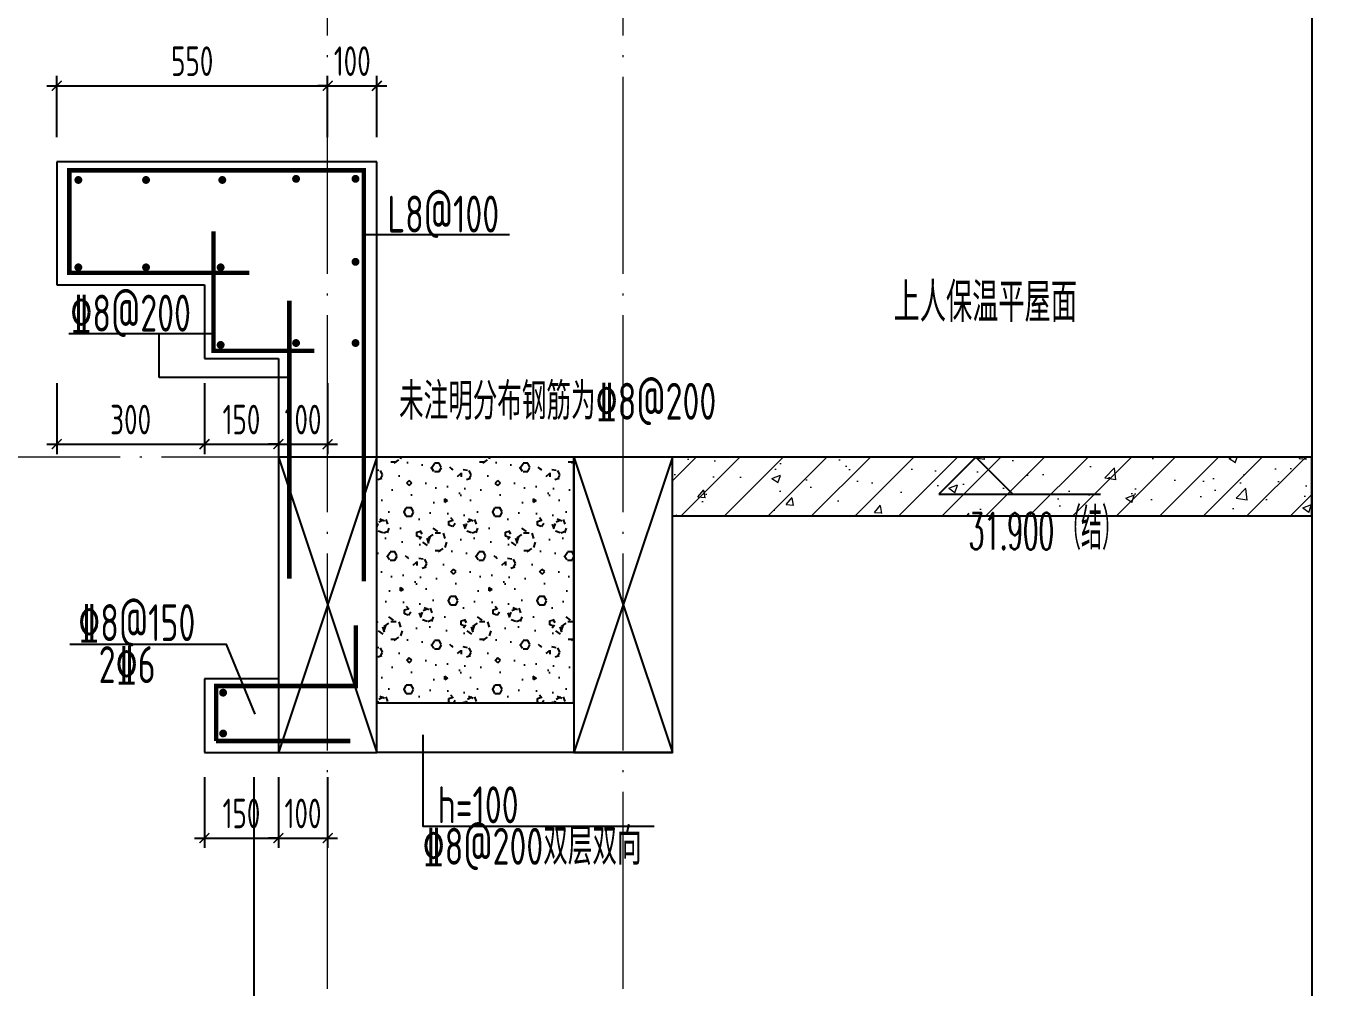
# Model space of a CAD drawing. Extents: x -668857 to 143095, y -247466 to 228182.
# Drawn here: x -4777 to -2114, y 166006 to 167958 of the extents above; entities that cross this region are included whole.
import ezdxf

# ---------------------------------------------------------------- set-up
doc = ezdxf.new("R2010")
doc.units = 0
doc.header["$LTSCALE"] = 1000
doc.linetypes.add('DOTE', pattern=[2.4200000000000004, 2, -0.2, 0.02, -0.2])
doc.layers.get('0').update_dxf_attribs({"linetype": 'CONTINUOUS'})
doc.layers.get('DEFPOINTS').update_dxf_attribs({"linetype": 'CONTINUOUS'})
for name, color, linetype in [('3-屋面构造层', 157, 'CONTINUOUS'), ('DIM', 2, 'CONTINUOUS'), ('DIM_ELEV', 3, 'CONTINUOUS'), ('DIM_SYMB', 3, 'CONTINUOUS'), ('PUB_TEXT', 2, 'CONTINUOUS'), ('REIN', 6, 'CONTINUOUS'), ('S-大样-砼线', 7, 'CONTINUOUS'), ('S-引出线', 40, 'CONTINUOUS'), ('TEXT', 2, 'CONTINUOUS'), ('WALL', 5, 'CONTINUOUS'), ('看线', 251, 'CONTINUOUS')]:
    doc.layers.add(name, color=color, linetype=linetype)
doc.layers.add('DOTE', color=19, linetype='DOTE', lineweight=9)
doc.layers.add('PUB_HATCH', color=8, linetype='CONTINUOUS', lineweight=9)
doc.styles.add('_TCH_DIM', font='SIMPLEX.shx', dxfattribs={"width": 0.7, "bigfont": 'GBCBIG.shx'})
doc.styles.add('TSSD_DIMENSION', font='Tssdeng.shx', dxfattribs={"width": 0.7, "bigfont": 'tssdchn.shx'})
doc.styles.add('TSSD_REIN', font='tssdeng.shx', dxfattribs={"width": 0.7, "height": 300, "bigfont": 'tssdchn.shx'})
doc.dimstyles.new('TSSD_20_20', dxfattribs={"dimtxt": 60, "dimasz": 20, "dimexe": 20, "dimexo": 50, "dimgap": 20, "dimtad": 1, "dimdec": 0, "dimzin": 0, "dimdsep": 46, "dimtxsty": 'TSSD_DIMENSION', "dimblk": 'ARCHTICK', "dimblk1": 'ARCHTICK', "dimblk2": 'ARCHTICK', "dimcen": 0, "dimdle": 20, "dimclrt": 7, "dimadec": 0, "dimazin": 0, "dimtfac": 1, "dimtdec": 0, "dimtix": 1, "dimtmove": 2, "dimatfit": 3, "dimfxl": 0, "dimtolj": 1, "dimtzin": 0, "dimarcsym": 0})

# ---------------------------------------------------------------- blocks, each defined once
blk = doc.blocks.new('_ArchTick')
at = {"color": 0, "linetype": 'ByBlock', "const_width": 0.15}
blk.add_lwpolyline([(-0.5, -0.5), (0.5, 0.5)], dxfattribs=at)
blk = doc.blocks.new('*D3071')
at = {"layer": 'DEFPOINTS', "color": 0}
for p in [(-4414.749002760276, 166483.2258814365), (-4264.749002761906, 166483.2258814337), (-4264.749002761906, 166309.5151914805)]:
    blk.add_point(p, dxfattribs=at)
at = {"layer": 'DIM', "color": 0, "lineweight": -2}
for p, q in [((-4414.749002760276, 166433.2258814365), (-4414.749002760276, 166289.5151914805)), ((-4264.749002761906, 166433.2258814337), (-4264.749002761906, 166289.5151914805)), ((-4434.749002760276, 166309.5151914805), (-4244.749002761906, 166309.5151914805))]:
    blk.add_line(p, q, dxfattribs=at)
at = {"layer": 'DIM', "color": 0, "lineweight": -2, "xscale": 20, "yscale": 20, "zscale": 20, "rotation": 180}
blk.add_blockref('_ArchTick', (-4414.749002760276, 166309.5151914805), dxfattribs=at)
at = {"layer": 'DIM', "color": 0, "lineweight": -2, "xscale": 20, "yscale": 20, "zscale": 20}
blk.add_blockref('_ArchTick', (-4264.749002761906, 166309.5151914805), dxfattribs=at)
at = {"layer": 'DIM', "color": 7, "insert": (-4339.749002761091, 166359.5151914805), "char_height": 60, "attachment_point": 5, "style": 'TSSD_DIMENSION'}
blk.add_mtext('\\A1;150', dxfattribs=at)
blk = doc.blocks.new('*D3072')
at = {"layer": 'DEFPOINTS', "color": 0}
for p in [(-4264.74900276179, 166483.2258814337), (-4164.749009439256, 166483.2258814317), (-4164.749009439256, 166309.5151914781)]:
    blk.add_point(p, dxfattribs=at)
at = {"layer": 'DIM', "color": 0, "lineweight": -2}
for p, q in [((-4264.74900276179, 166433.2258814337), (-4264.74900276179, 166289.5151914781)), ((-4164.749009439256, 166433.2258814317), (-4164.749009439256, 166289.5151914781)), ((-4264.74900276179, 166309.5151914781), (-4284.74900276179, 166309.5151914781)), ((-4264.74900276179, 166309.5151914781), (-4164.749009439256, 166309.5151914781)), ((-4164.749009439256, 166309.5151914781), (-4144.749009439256, 166309.5151914781))]:
    blk.add_line(p, q, dxfattribs=at)
at = {"layer": 'DIM', "color": 0, "lineweight": -2, "xscale": 20, "yscale": 20, "zscale": 20}
blk.add_blockref('_ArchTick', (-4264.74900276179, 166309.5151914781), dxfattribs=at)
at = {"layer": 'DIM', "color": 0, "lineweight": -2, "xscale": 20, "yscale": 20, "zscale": 20, "rotation": 180}
blk.add_blockref('_ArchTick', (-4164.749009439256, 166309.5151914781), dxfattribs=at)
at = {"layer": 'DIM', "color": 7, "insert": (-4214.749006100523, 166359.5151914781), "char_height": 60, "attachment_point": 5, "style": 'TSSD_DIMENSION'}
blk.add_mtext('\\A1;100', dxfattribs=at)
blk = doc.blocks.new('*D3076')
at = {"layer": 'DEFPOINTS', "color": 0}
for p in [(-4714.749002756667, 167283.2258814416), (-4414.748519845656, 167283.2258814343), (-4414.748519845656, 167109.5151914862)]:
    blk.add_point(p, dxfattribs=at)
at = {"layer": 'DIM', "color": 0, "lineweight": -2}
for p, q in [((-4714.749002756667, 167233.2258814416), (-4714.749002756667, 167089.5151914862)), ((-4414.748519845656, 167233.2258814343), (-4414.748519845656, 167089.5151914862)), ((-4734.749002756667, 167109.5151914862), (-4394.748519845656, 167109.5151914862))]:
    blk.add_line(p, q, dxfattribs=at)
at = {"layer": 'DIM', "color": 0, "lineweight": -2, "xscale": 20, "yscale": 20, "zscale": 20, "rotation": 180}
blk.add_blockref('_ArchTick', (-4714.749002756667, 167109.5151914862), dxfattribs=at)
at = {"layer": 'DIM', "color": 0, "lineweight": -2, "xscale": 20, "yscale": 20, "zscale": 20}
blk.add_blockref('_ArchTick', (-4414.748519845656, 167109.5151914862), dxfattribs=at)
at = {"layer": 'DIM', "color": 7, "insert": (-4564.748761301162, 167159.5151914862), "char_height": 60, "attachment_point": 5, "style": 'TSSD_DIMENSION'}
blk.add_mtext('\\A1;300', dxfattribs=at)
blk = doc.blocks.new('*D3077')
at = {"layer": 'DEFPOINTS', "color": 0}
for p in [(-4414.748519845656, 167283.2258814343), (-4264.748995983507, 167283.2258814307), (-4264.748995983507, 167109.5151914808)]:
    blk.add_point(p, dxfattribs=at)
at = {"layer": 'DIM', "color": 0, "lineweight": -2}
for p, q in [((-4414.748519845656, 167233.2258814343), (-4414.748519845656, 167089.5151914808)), ((-4264.748995983507, 167233.2258814307), (-4264.748995983507, 167089.5151914808)), ((-4434.748519845656, 167109.5151914808), (-4244.748995983507, 167109.5151914808))]:
    blk.add_line(p, q, dxfattribs=at)
at = {"layer": 'DIM', "color": 0, "lineweight": -2, "xscale": 20, "yscale": 20, "zscale": 20, "rotation": 180}
blk.add_blockref('_ArchTick', (-4414.748519845656, 167109.5151914808), dxfattribs=at)
at = {"layer": 'DIM', "color": 0, "lineweight": -2, "xscale": 20, "yscale": 20, "zscale": 20}
blk.add_blockref('_ArchTick', (-4264.748995983507, 167109.5151914808), dxfattribs=at)
at = {"layer": 'DIM', "color": 7, "insert": (-4339.748757914582, 167159.5151914808), "char_height": 60, "attachment_point": 5, "style": 'TSSD_DIMENSION'}
blk.add_mtext('\\A1;150', dxfattribs=at)
blk = doc.blocks.new('*D3078')
at = {"layer": 'DEFPOINTS', "color": 0}
for p in [(-4264.748995983507, 167283.2258814307), (-4164.748996189213, 167283.2258814282), (-4164.748996189213, 167109.5151914777)]:
    blk.add_point(p, dxfattribs=at)
at = {"layer": 'DIM', "color": 0, "lineweight": -2}
for p, q in [((-4264.748995983507, 167233.2258814307), (-4264.748995983507, 167089.5151914777)), ((-4164.748996189213, 167233.2258814282), (-4164.748996189213, 167089.5151914777)), ((-4264.748995983507, 167109.5151914777), (-4284.748995983507, 167109.5151914777)), ((-4264.748995983507, 167109.5151914777), (-4164.748996189213, 167109.5151914777)), ((-4164.748996189213, 167109.5151914777), (-4144.748996189213, 167109.5151914777))]:
    blk.add_line(p, q, dxfattribs=at)
at = {"layer": 'DIM', "color": 0, "lineweight": -2, "xscale": 20, "yscale": 20, "zscale": 20}
blk.add_blockref('_ArchTick', (-4264.748995983507, 167109.5151914777), dxfattribs=at)
at = {"layer": 'DIM', "color": 0, "lineweight": -2, "xscale": 20, "yscale": 20, "zscale": 20, "rotation": 180}
blk.add_blockref('_ArchTick', (-4164.748996189213, 167109.5151914777), dxfattribs=at)
at = {"layer": 'DIM', "color": 7, "insert": (-4214.74899608636, 167159.5151914777), "char_height": 60, "attachment_point": 5, "style": 'TSSD_DIMENSION'}
blk.add_mtext('\\A1;100', dxfattribs=at)
blk = doc.blocks.new('*D3079')
at = {"layer": 'DEFPOINTS', "color": 0}
for p in [(-4164.748994138557, 167837.3864036916), (-4714.74887862138, 167683.2258814557), (-4164.748994138557, 167683.2258814465)]:
    blk.add_point(p, dxfattribs=at)
at = {"layer": 'DIM', "color": 0, "lineweight": -2}
for p, q in [((-4714.74887862138, 167733.2258814557), (-4714.74887862138, 167857.3864036916)), ((-4164.748994138557, 167733.2258814465), (-4164.748994138557, 167857.3864036916)), ((-4734.74887862138, 167837.3864036916), (-4144.748994138557, 167837.3864036916))]:
    blk.add_line(p, q, dxfattribs=at)
at = {"layer": 'DIM', "color": 0, "lineweight": -2, "xscale": 20, "yscale": 20, "zscale": 20, "rotation": 180}
blk.add_blockref('_ArchTick', (-4714.74887862138, 167837.3864036916), dxfattribs=at)
at = {"layer": 'DIM', "color": 0, "lineweight": -2, "xscale": 20, "yscale": 20, "zscale": 20}
blk.add_blockref('_ArchTick', (-4164.748994138557, 167837.3864036916), dxfattribs=at)
at = {"layer": 'DIM', "color": 7, "insert": (-4439.748936379969, 167887.3864036916), "char_height": 60, "attachment_point": 5, "style": 'TSSD_DIMENSION'}
blk.add_mtext('\\A1;550', dxfattribs=at)
blk = doc.blocks.new('*D3080')
at = {"layer": 'DEFPOINTS', "color": 0}
for p in [(-4064.74900276016, 167837.3864036861), (-4164.748994138557, 167683.2258814465), (-4064.74900276016, 167683.2258814449)]:
    blk.add_point(p, dxfattribs=at)
at = {"layer": 'DIM', "color": 0, "lineweight": -2}
for p, q in [((-4164.748994138557, 167733.2258814465), (-4164.748994138557, 167857.3864036861)), ((-4064.74900276016, 167733.2258814449), (-4064.74900276016, 167857.3864036861)), ((-4164.748994138557, 167837.3864036861), (-4184.748994138557, 167837.3864036861)), ((-4164.748994138557, 167837.3864036861), (-4064.74900276016, 167837.3864036861)), ((-4064.74900276016, 167837.3864036861), (-4044.74900276016, 167837.3864036861))]:
    blk.add_line(p, q, dxfattribs=at)
at = {"layer": 'DIM', "color": 0, "lineweight": -2, "xscale": 20, "yscale": 20, "zscale": 20}
blk.add_blockref('_ArchTick', (-4164.748994138557, 167837.3864036861), dxfattribs=at)
at = {"layer": 'DIM', "color": 0, "lineweight": -2, "xscale": 20, "yscale": 20, "zscale": 20, "rotation": 180}
blk.add_blockref('_ArchTick', (-4064.74900276016, 167837.3864036861), dxfattribs=at)
at = {"layer": 'DIM', "color": 7, "insert": (-4114.748998449359, 167887.3864036861), "char_height": 60, "attachment_point": 5, "style": 'TSSD_DIMENSION'}
blk.add_mtext('\\A1;100', dxfattribs=at)
blk = doc.blocks.new('20210810.15131852')
at = {"layer": 'REIN', "const_width": 9}
for points in [[(81232.03420445696, 55582.95835518854), (80866.49146678811, 55582.95835518854), (80866.49146678811, 55791.32537779788), (81464.22604644764, 55791.32537779788), (81464.22604644764, 54956.31583942304)], [(81313.12594262231, 54961.91621295194), (81313.12594262231, 55526.63353586063)], [(81164.49412991107, 54632.31975719024), (81164.49412991107, 54744.10380348872), (81448.35466199787, 54744.10380348872), (81448.35466199787, 54867.05693755375)], [(81164.49412991107, 54632.31975719024), (81437.00674405508, 54632.31975719024)]]:
    blk.add_lwpolyline(points, dxfattribs=at)
at = {"layer": 'REIN', "const_width": 8}
for points in [[(80880.7796062096, 55771.72387354518, 1), (80888.7796062096, 55771.72387354518, 1)], [(81018.22236135788, 55771.72387354518, 1), (81026.22236135788, 55771.72387354518, 1)], [(81173.08419112861, 55771.72387354518, 1), (81181.08419112861, 55771.72387354518, 1)], [(81322.86729794927, 55773.98261713359, 1), (81330.86729794927, 55773.98261713359, 1)], [(81443.58832827397, 55773.98261713359, 1), (81451.58832827397, 55773.98261713359, 1)], [(81443.58832827397, 55605.4380599609, 1), (81451.58832827397, 55605.4380599609, 1)], [(80880.7796129603, 55594.27186612703, 1), (80888.7796129603, 55594.27186612703, 1)], [(81018.22236135788, 55594.27186612762, 1), (81026.22236135788, 55594.27186612762, 1)], [(81169.73373584915, 55594.27186612762, 1), (81177.73373584915, 55594.27186612762, 1)], [(81169.73373584915, 55436.75794651092, 1), (81177.73373584915, 55436.75794651092, 1)], [(81322.86729794927, 55440.56551613664, 1), (81330.86729794927, 55440.56551613664, 1)], [(81443.58832827397, 55440.56551613664, 1), (81451.58832827397, 55440.56551613664, 1)], [(81174.71264348645, 54730.479607569, 1), (81182.71264348645, 54730.479607569, 1)], [(81174.71264348645, 54647.57544905198, 1), (81182.71264348645, 54647.57544905198, 1)]]:
    blk.add_lwpolyline(points, format="xyb", close=True, dxfattribs=at)
at = {"layer": 'REIN'}
blk.add_lwpolyline([(81159.0954254372, 55667.39422615955, 9, 9, 0), (81159.0954254372, 55424.61587594973, 9, 9, 0), (81363.62960694265, 55424.61587594973, 9, 9, 0)], format="xyseb", dxfattribs=at)
at = {"layer": 'S-大样-砼线'}
for p, q in [((81290.9638473764, 55208.8570637696), (81490.96384619363, 54608.85706365568)), ((81490.96679412015, 55208.85706377332), (81290.96679531876, 54608.85706365196)), ((81890.96385432186, 55208.84824106478), (82090.96385313908, 54608.84824095087)), ((82090.9668010656, 55208.84824106851), (81890.96680226421, 54608.84824094715))]:
    blk.add_line(p, q, dxfattribs=at)
for points in [[(81490.96385323908, 55208.8570637696), (81290.9638473764, 55208.8570637696), (81290.96384737827, 54608.85706365568), (81490.96385324001, 54608.85706365568)], [(82090.96386018454, 55208.84824106478), (81890.96385432186, 55208.84824106478), (81890.96385432372, 54608.84824095087), (82090.96386018547, 54608.84824095087)]]:
    blk.add_lwpolyline(points, close=True, dxfattribs=at)
at = {"layer": 'S-引出线'}
for p, q in [((81460.22604644764, 55660.85688945773), (81760.36034318525, 55660.85688945773)), ((80865.2128598583, 55459.628455823), (81159.0954254372, 55459.628455823)), ((81048.84991427092, 55370.45025546086), (81048.84991427092, 55459.628455823)), ((81313.12594262231, 55370.45025546086), (81048.84991427092, 55370.45025546086))]:
    blk.add_line(p, q, dxfattribs=at)
blk.add_lwpolyline([(81243.73231946537, 54686.83605593699), (81185.67806904623, 54828.38395822304), (80867.2544818134, 54828.38395822304)], dxfattribs=at)
at = {"layer": 'TEXT'}
blk.add_lwpolyline([(81584.2023044728, 54644.62038311039), (81584.2023044728, 54459.14027976015), (82054.01202361856, 54459.14027976015)], dxfattribs=at)
at = {"layer": 'TEXT', "style": 'TSSD_REIN', "width": 0.7}
for s, p in [('L8@100', (81512.30382162007, 55664.96565827064)), ('%%1328@200', (80868.34639023617, 55463.7372246359)), ('未注明分布钢筋为%%1328@200', (81536.01387470635, 55284.68465026666)), ('%%1328@150', (80884.27675607288, 54835.17106401309)), ('2%%1326', (80926.11759553943, 54749.97425649146)), ('h=100', (81614.1134588403, 54465.17105370518)), ('%%1328@200双层双向', (81583.70028036286, 54380.9279453331))]:
    blk.add_text(s, height=75, rotation=1.867629851175362e-07, dxfattribs=at).set_placement(p)
blk = doc.blocks.new('FSDFSFSFSFEFSFESF')
at = {"layer": '看线'}
blk.add_line((1114228.273350265, 467393.3721650818), (1114228.273350265, 465805.1368709645), dxfattribs=at)

msp = doc.modelspace()

# ---------------------------------------------------------------- hatches: boundary and pattern name
at = {"layer": '3-屋面构造层'}
h = msp.add_hatch(dxfattribs=at)
h.set_pattern_fill('加气混凝土', color=251, scale=15, style=0)
h.set_pattern_definition([(0, (-1118489.922346321, -304015.0462836495), (90, 180), [0, -180]), (0, (-1118595.222346321, -304039.3462836496), (90, 180), [0, -180]), (0, (-1118536.722346321, -304041.1462836496), (90, 180), [0, -180]), (0, (-1118472.822346321, -303988.0462836495), (90, 180), [0, -180]), (0, (-1118547.522346321, -304050.1462836496), (90, 180), [0, -180]), (0, (-1118454.822346321, -303874.6462836496), (90, 180), [0, -180]), (0, (-1118509.722346321, -303889.0462836495), (90, 180), [0, -180]), (0, (-1118480.922346321, -303911.5462836495), (90, 180), [0, -180]), (0, (-1118627.622346321, -303915.1462836496), (90, 180), [0, -180]), (0, (-1118539.422346321, -303923.2462836495), (90, 180), [0, -180]), (0, (-1118573.622346321, -303969.1462836496), (90, 180), [0, -180]), (0, (-1118571.822346321, -304036.6462836496), (90, 180), [0, -180]), (0, (-1118504.322346321, -304043.8462836496), (90, 180), [0, -180]), (0, (-1118454.822346321, -303964.6462836496), (90, 180), [0, -180]), (0, (-1118623.122346321, -303992.5462836495), (90, 180), [0, -180]), (0, (-1118607.822346321, -303961.9462836494), (90, 180), [0, -180]), (0, (-1118537.622346321, -303974.5462836495), (90, 180), [0, -180]), (0, (-1118562.822346321, -304000.6462836496), (90, 180), [0, -180]), (0, (-1118577.222346321, -303941.2462836495), (90, 180), [0, -180]), (0, (-1118554.722346321, -303873.7462836495), (90, 180), [0, -180]), (0, (-1118615.922346321, -304030.3462836496), (90, 180), [0, -180]), (0, (-1118516.922346321, -303910.6462836496), (90, 180), [0, -180]), (0, (-1118600.622346321, -303907.9462836494), (90, 180), [0, -180]), (0, (-1118615.022346321, -303884.5462836495), (90, 180), [0, -180]), (130.601294, (-1118465.879488921, -303931.0034268496), (-449.9999950292954, 540.00000236093), [7.9024662, -3311.1333]), (18.4349488, (-1118478.736631521, -303927.5748552496), (449.9999983404209, 179.9999986719667), [8.131572, -1130.28837]), (90, (-1118478.736631521, -303935.2891404496), (90.00000000000001, 180), [7.714285199999999, -352.285695]), (161.565051, (-1118471.022346321, -303937.8605700496), (-450.0000022657823, 179.9999865817234), [8.131572, -1130.28837]), (53.1301023, (-1118471.022346321, -303937.8605700496), (90.00000017013603, 179.999999914932), [8.571428999999998, -891.4285499999999]), (135, (-1118464.165203121, -304029.5748396495), (-90.00001087984293, 179.9999878185604), [7.273098, -501.84378]), (45, (-1118474.450917921, -304029.5748396495), (89.99999942471308, 179.9999992736903), [7.273098, -501.84378]), (135, (-1118469.308060521, -304034.7177096496), (-90.00001087984293, 179.9999878185604), [7.273098, -501.84378]), (45, (-1118469.308060521, -304034.7177096496), (89.99999942471308, 179.9999992736903), [7.273098, -501.84378]), (116.565051, (-1118550.736624321, -303908.7177114496), (-1.565789601976064e-05, 359.9999902060562), [9.583147799999933, -191.6629499999989]), (180, (-1118555.022334321, -303900.1462842496), (-89.99999999999997, 180), [10.2857148, -169.714275]), (63.43494880000001, (-1118569.593766321, -303908.7177114496), (8.14843605922988e-07, 359.9999982559008), [9.583147799999999, -191.66295]), (116.565051, (-1118565.308056321, -303917.2891404496), (-1.565789601976064e-05, 359.9999902060562), [9.583147799999933, -191.6629499999989]), (0, (-1118565.308056321, -303917.2891404496), (90, 180), [10.2857148, -169.714275]), (63.43494880000001, (-1118555.022334321, -303917.2891404496), (8.14843605922988e-07, 359.9999982559008), [9.583147799999999, -191.66295]), (107.102728, (-1118483.022346921, -303969.5748456495), (-269.9999896777364, 900.0000014520431), [11.6584038, -4884.87075]), (143.972626, (-1118486.450918521, -303958.4319978496), (-1709.999978321427, 1259.9999985739), [11.6584038, -2436.606]), (180, (-1118495.879489521, -303951.5748546496), (-89.99999999999997, 180), [11.1428568, -168.85713]), (36.02737329999999, (-1118516.450917321, -303958.4319978496), (1709.999987362977, 1259.999986416658), [11.65840379999993, -2436.605999999983]), (71.5650511, (-1118519.879488921, -303968.7177036495), (270.0000013860985, 899.9999984504369), [10.8420948, -1127.57784]), (107.102728, (-1118516.450917321, -303979.8605676496), (-269.9999896777364, 900.0000014520431), [11.6584038, -4884.87075]), (143.972626, (-1118507.022346321, -303986.7177036495), (-1709.999978321427, 1259.9999985739), [11.6584038, -2436.606]), (0, (-1118507.022346321, -303986.7177036495), (90, 180), [11.1428568, -168.85713]), (36.02737329999999, (-1118495.879489521, -303986.7177036495), (1709.999987362977, 1259.999986416658), [11.65840379999993, -2436.605999999983]), (71.5650511, (-1118486.450918521, -303979.8605676496), (270.0000013860985, 899.9999984504369), [10.8420948, -1127.57784]), (150.255118, (-1118481.308061121, -303885.5748558496), (-270.0000006390409, 179.9999977695058), [6.910506, -1444.29588]), (90, (-1118487.308060521, -303889.0034256496), (90.00000000000001, 180), [6.857143199999999, -353.142825]), (29.7448813, (-1118487.308060521, -303889.0034256496), (270.0000001590055, 179.9999991593464), [6.910506, -1444.29588]), (116.565051, (-1118523.308060521, -304013.2891416496), (-1.565789601976064e-05, 359.9999902060562), [9.583147799999933, -191.6629499999989]), (168.690067, (-1118527.593774121, -304004.7177036495), (-810.0000006009299, 179.9999954832327), [8.7411762, -1826.90565]), (41.18592510000001, (-1118543.022346321, -304009.0034136495), (2249.999986367597, 1979.999982686525), [9.1115532, -3817.7406]), (90, (-1118543.022346321, -304017.5748516496), (90.00000000000001, 180), [8.571428999999998, -351.42855]), (138.814074, (-1118536.165203121, -304023.5748456495), (-2249.999960007064, 1980.00001261089), [9.1115532, -3817.7406]), (16.6992442, (-1118536.165203121, -304023.5748456495), (2969.999977654917, 899.9999905734195), [8.948835, -3749.56125]), (60.9453959, (-1118527.593774121, -304021.0034196496), (89.99999976116268, 179.9999984078114), [8.824825800000001, -3697.60185]), (109.983106, (-1118598.736630321, -303937.8605700496), (-450.0000016949791, 1259.999996665506), [10.03260059999993, -4203.659249999965]), (155.556045, (-1118602.165198321, -303928.4319972496), (-1170.000004459817, 539.9999887808897), [10.3568958, -4339.539449999999]), (24.4439547, (-1118621.022340321, -303928.4319972496), (1170.000000583643, 539.9999974027204), [10.3568958, -4339.539449999999]), (70.01689340000001, (-1118624.450908321, -303937.8605700496), (450.0000013566428, 1259.999996874217), [10.0326006, -4203.65925]), (109.983106, (-1118621.022340321, -303947.2891410496), (-450.0000016949791, 1259.999996665506), [10.03260059999993, -4203.659249999965]), (160.016893, (-1118611.593760321, -303950.7177126496), (-450.0000002644888, 179.9999918000023), [10.0326006, -2096.81325]), (19.9831065, (-1118611.593760321, -303950.7177126496), (449.9999975293226, 179.9999997144084), [10.0326006, -2096.81325]), (70.01689340000001, (-1118602.165198321, -303947.2891410496), (450.0000013566428, 1259.999996874217), [10.0326006, -4203.65925]), (122.005383, (-1118531.879489521, -303954.1462842496), (-90.00001207844099, 179.9999908112358), [8.0862696, -1690.0302]), (18.4349488, (-1118543.879488321, -303949.8605688496), (449.9999983404209, 179.9999986719667), [8.131572, -1130.28837]), (90, (-1118543.879488321, -303957.5748558496), (90.00000000000001, 180), [7.714285199999999, -352.285695]), (161.565051, (-1118536.165203121, -303960.1462836496), (-450.0000022657823, 179.9999865817234), [8.131572, -1130.28837]), (54.46232220000002, (-1118536.165203121, -303960.1462836496), (629.9999990871778, 899.9999986518196), [7.373421, -3089.46345]), (116.565051, (-1118584.165198321, -303997.8605676496), (-1.565789601976064e-05, 359.9999902060562), [9.583147799999933, -191.6629499999989]), (180, (-1118588.450908321, -303989.2891296495), (-89.99999999999997, 180), [9.428571, -170.57142]), (59.0362434, (-1118603.022340321, -303997.8605676496), (90.00000029295946, 179.9999991263332), [9.995918399999931, -2089.146599999982]), (120.963756, (-1118597.879488321, -304006.4319876495), (-90.00001229938933, 179.9999917339799), [9.995918399999999, -2089.1466]), (0, (-1118597.879488321, -304006.4319876495), (90, 180), [9.428571, -170.57142]), (63.43494880000001, (-1118588.450908321, -304006.4319876495), (8.14843605922988e-07, 359.9999982559008), [9.583147799999999, -191.66295])])
h.paths.add_polyline_path([(-4064.748996070004, 166583.2260184508), (-3664.748996088631, 166583.2257443295), (-3664.748996026698, 167083.2257238516), (-4064.748997474439, 167083.2258850045)])
at = {"layer": 'PUB_HATCH'}
h = msp.add_hatch(dxfattribs=at)
h.set_pattern_fill('钢筋混凝土', color=256, scale=25, style=0)
h.set_pattern_definition([(45, (-956095.3464905367, 321026.2579262814), (-44.19417382415921, 44.19417382415922), []), (49.99999999999999, (-956095.3464905367, 321026.2579262814), (179.3150456501884, -15.68803374564878), [18.75, -206.25]), (355, (-956095.3464905367, 321026.2579262814), (-34.68783340325, 188.048033425003), [15, -165]), (100.4514, (-956080.4035705368, 321024.9505912814), (144.6273454285054, 172.3598855152384), [15.9350475, -175.285528]), (46.18420000000002, (-956095.3464905367, 321076.2579262814), (266.8102621564111, -41.37975358225452), [28.12499999999994, -309.374999999999]), (96.6356, (-956073.1123042867, 321072.8095995315), (233.6656763871758, 243.5294677251104), [23.902572, -262.92825]), (351.1842, (-956095.3464905367, 321076.2579262814), (233.6654862834068, 243.5296502313311), [22.5, -247.5]), (21, (-956070.3464905367, 321063.7579262814), (149.2267630296154, -100.6547226663347), [18.75, -206.25]), (326.0000000000001, (-956070.3464905367, 321063.7579262814), (60.82883298039543, 181.2875112617133), [15, -165]), (71.4514, (-956057.9109322866, 321055.3700247814), (210.0556571453725, 80.6326241774881), [15.9350475, -175.285528]), (37.50000000000001, (-956095.3464905367, 321026.2579262814), (3.039963829322667, 83.22346345782788), [0, -163, 0, -167.5, 0, -165.625]), (7.499999999999999, (-956095.3464905367, 321026.2579262814), (65.76738436053715, 98.60292797059006), [0, -95.5, 0, -159.25, 0, -63.125]), (327.5, (-956151.0964905367, 321026.2579262814), (133.4556090431022, -5.638717933594939), [0, -62.5, 0, -195, 0, -258.75]), (317.5, (-956176.0964905367, 321026.2579262814), (145.7965423355966, 25.02624558307943), [0, -81.25, 0, -129.5, 0, -183.75])])
h.paths.add_polyline_path([(-2166.224083532928, 167083.2258814307), (-3464.748989062617, 167083.2258814365), (-3464.748996071867, 166963.2258814302), (-2166.224083533045, 166963.2258814307)])

# ---------------------------------------------------------------- linework, layer by layer
at = {"layer": 'DIM_ELEV', "color": 3}
for p, q in [((-2848.538350085611, 167083.2258814194), (-2923.538350085611, 167008.2258814194)), ((-2848.538350085611, 167083.2258814194), (-2773.538350085611, 167008.2258814194)), ((-2923.538350085611, 167008.2258814194), (-2595.538350085611, 167008.2258814194))]:
    msp.add_line(p, q, dxfattribs=at)
at = {"layer": 'DIM_SYMB'}
msp.add_lwpolyline([(-2166.224083532928, 168563.2258814303), (-2166.224083533394, 159901.3497366303), (-2113.724083533394, 159882.2412993314), (-2218.724083533394, 159863.726966357), (-2166.224083533394, 159845.0997366303), (-2166.22408353386, 151183.2235918305)], dxfattribs=at)
at = {"layer": 'DOTE', "color": 1, "linetype": 'DOTE', "ltscale": 0.2}
for p, q in [((-4164.749002759694, 151483.2235918305), (-4164.749002759927, 169163.2258814303)), ((-3564.749002759694, 151483.2235918305), (-3564.749002759694, 169163.2258814303)), ((-2166.22408353386, 167083.2258814365), (-5334.943159839488, 167083.2258814365))]:
    msp.add_line(p, q, dxfattribs=at)
at = {"layer": 'WALL'}
for p, q in [((-4714.748826703639, 167683.2302173219), (-4714.749178791069, 167433.2281112288)), ((-4064.74900276016, 167683.2122051618), (-4714.748826703639, 167683.2302173219)), ((-4064.749002764351, 166583.2258814076), (-4064.74900276016, 167683.2122051618)), ((-4714.749178791069, 167433.2281112288), (-4414.749237455777, 167433.2257640745)), ((-4414.749237455777, 167433.2257640745), (-4414.748768017511, 167283.2258814055)), ((-4414.748768017511, 167283.2258814055), (-4264.749002759694, 167283.2258814328)), ((-4264.749002759694, 167283.2258814328), (-4264.749002759694, 166633.2258814365)), ((-3664.748996025301, 167083.2258814207), (-4064.748996008071, 167083.225881467)), ((-3664.748996071634, 166583.2258813689), (-3664.748996028211, 167083.2258814324)), ((-2166.224083532928, 167083.2258814307), (-3664.748996028211, 167083.2258814324)), ((-2166.224083533045, 166963.2258814307), (-2166.224083532928, 167083.2258814307)), ((-3464.748996113311, 166483.2258812878), (-3464.748996071867, 166963.2258814302)), ((-2166.224083533045, 166963.2258814307), (-3464.748996071867, 166963.2258814302)), ((-4264.749002759694, 166633.2258814365), (-4414.749002759694, 166633.2258814365)), ((-4414.749002759694, 166633.2258814365), (-4414.749002759694, 166483.2258814365)), ((-3664.748996071634, 166583.2258813689), (-4064.749002764351, 166583.225881365)), ((-4414.749002759694, 166483.2258814365), (-4064.749002759694, 166483.2258814365)), ((-3464.748996113311, 166483.2258812878), (-4064.749002764234, 166483.2258813708))]:
    msp.add_line(p, q, dxfattribs=at)

# ---------------------------------------------------------------- block references
msp.add_blockref('FSDFSFSFSFEFSFESF', (-1118543.022346338, -300960.1462836496))
at = {"layer": 'REIN'}
msp.add_blockref('20210810.15131852', (-85555.71284924715, 111874.3776403369), dxfattribs=at)

# ---------------------------------------------------------------- texts
at = {"layer": 'DIM_ELEV', "color": 7, "style": '_TCH_DIM'}
for s, height, width, p in [('（结）', 84.39716312056737, 0.7, (-2677.5921907624, 166895.7008814194)), ('31.900', 74.375, 0.4941176470588236, (-2863.0921907624, 166895.7008814194))]:
    msp.add_text(s, height=height, dxfattribs=dict(at, width=width)).set_placement(p)
at = {"layer": 'PUB_TEXT', "style": 'TSSD_REIN', "width": 0.7}
msp.add_text('上人保温平屋面', height=80, dxfattribs=at).set_placement((-3015.583993009641, 167357.5690783733))

# ---------------------------------------------------------------- dimensions: what is measured, and where the dimension line sits
at = {"layer": 'DIM'}
for p1, p2, distance, picture, middle in [((-4714.74887862138, 167683.2258814557), (-4164.748994138557, 167683.2258814465), 154.1605222451035, '*D3079', (-4439.748936379969, 167887.3864036916)), ((-4164.748994138557, 167683.2258814465), (-4064.74900276016, 167683.2258814449), 154.16052224120358, '*D3080', (-4114.748998449359, 167887.3864036861)), ((-4714.749002756667, 167283.2258814416), (-4414.748519845656, 167283.2258814343), -173.71068994811506, '*D3076', (-4564.748761301162, 167159.5151914862)), ((-4414.748519845656, 167283.2258814343), (-4264.748995983507, 167283.2258814307), -173.71068994989037, '*D3077', (-4339.748757914582, 167159.5151914808)), ((-4264.748995983507, 167283.2258814307), (-4164.748996189213, 167283.2258814282), -173.71068995050155, '*D3078', (-4214.74899608636, 167159.5151914777)), ((-4414.749002760276, 166483.2258814365), (-4264.749002761906, 166483.2258814337), -173.7106899532082, '*D3071', (-4339.749002761091, 166359.5151914805)), ((-4264.74900276179, 166483.2258814337), (-4164.749009439256, 166483.2258814317), -173.71068995358655, '*D3072', (-4214.749006100523, 166359.5151914781))]:
    dim = msp.add_aligned_dim(p1=p1, p2=p2, distance=distance, dimstyle='TSSD_20_20', dxfattribs=at)
    dim.commit()
    dim.dimension.update_dxf_attribs({"geometry": picture, "text_midpoint": middle})

doc.saveas('drawing.dxf')
